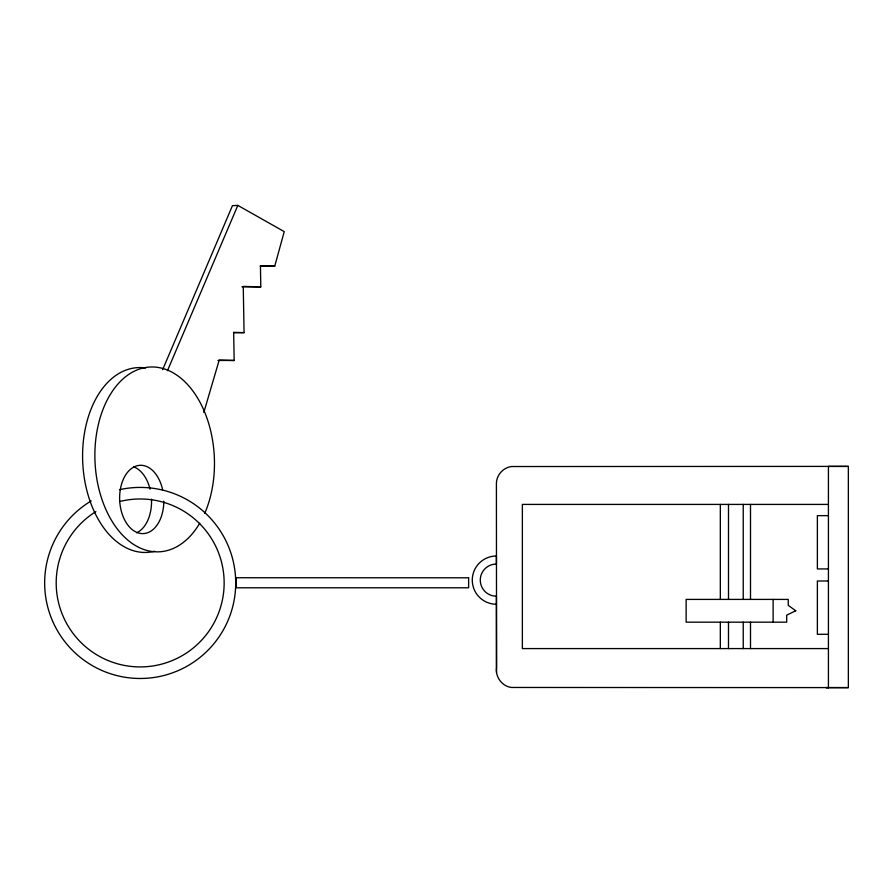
<?xml version="1.0" encoding="UTF-8"?>
<svg xmlns="http://www.w3.org/2000/svg" width="893" height="893" viewBox="0 0 893 893"><rect width="100%" height="100%" fill="white"/><g stroke="black" fill="none" stroke-linecap="round" stroke-linejoin="round"><path stroke-width="1.34" d="M496.408 604.26L496.408 596.111L493.327 595.921A16.085 16.085 0 0 1 495.291 564.075L496.408 564.153L496.408 555.993A24.133 24.133 0 0 0 472.274 580.126A24.133 24.133 0 0 0 496.408 604.26L496.475 667.361C495.113 676.738 501.978 686.427 511.544 687.465L848.35 687.61L848.35 466.392L828.425 466.392L828.425 687.61L848.35 687.61M260.265 266.192L274.731 266.17L284.242 231.622L237.828 205.39L232.459 205.658L162.638 369.68M203.805 412.499L219.209 360.069L234.156 360.482L233.665 332.341L244.068 332.631L243.253 286.407L260.801 286.887L260.432 265.79L274.731 266.17M167.46 370.695L237.828 205.39M260.801 286.887L241.936 286.787M244.068 332.631L233.497 332.754M234.156 360.482L217.914 360.448M848.35 466.392L511.544 466.537C503.116 467.508 496.274 475.322 496.408 483.805L496.553 672.474M828.425 504.411L522.36 504.411L522.36 648.586L828.425 648.586M828.425 515.641L817.374 515.641L817.374 568.93L828.425 568.93M828.425 580.997L817.374 580.997L817.374 634.298L828.425 634.298M773.126 599.404L773.126 622.175M750.5 504.411L750.5 599.404M750.5 622.175L750.5 648.586M743.233 504.411L743.233 599.404M743.233 622.175L743.233 648.586M728.498 504.411L728.498 599.404M728.487 622.175L728.487 648.586M720.327 504.411L720.327 599.404M720.327 622.175L720.327 648.586M119.472 489.688A95.529 95.529 0 0 1 233.832 601.793A95.529 95.529 0 0 1 85.002 660.932A95.529 95.529 0 0 1 91.231 500.917M119.762 501.498A83.964 83.964 0 0 1 222.87 597.529A83.964 83.964 0 0 1 93.14 652.504A83.964 83.964 0 0 1 95.852 511.622M199.708 523.253A92.515 59.708 87.2 0 1 99.034 489.487A92.515 59.708 87.2 0 1 160.707 367.938A92.515 59.708 87.2 0 1 204.743 513.319M163.832 501.118A34.191 22.068 87.2 0 1 132.8 530.062A34.191 22.068 87.2 0 1 126.773 473.301A34.191 22.068 87.2 0 1 162.626 489.755M154.69 551.238A92.515 59.708 87.2 0 1 82.759 462.954A92.515 59.708 87.2 0 1 145.659 368.016M133.66 466.838A34.191 22.068 87.2 0 1 150.069 489.152M151.497 499.176A34.191 22.068 87.2 0 1 136.662 532.82M795.741 610.79L786.688 615.143L786.688 622.175L686.137 622.175L686.137 599.404L788.24 599.404L788.24 605.342L795.741 610.79M468.624 577.793L236.344 577.738L236.344 587.795L468.624 587.795L468.624 577.793M828.425 687.61L826.17 687.61L828.425 687.61"/></g></svg>
